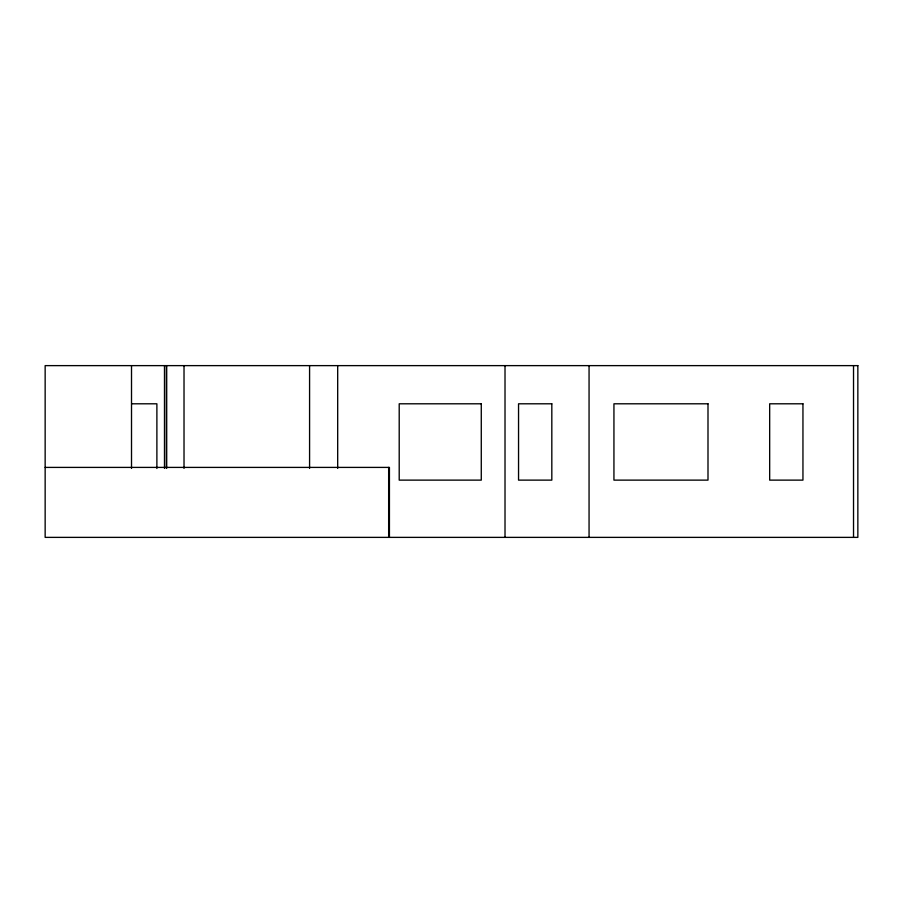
<?xml version="1.0" encoding="UTF-8"?>
<svg xmlns="http://www.w3.org/2000/svg" width="903" height="903" viewBox="0 0 903 903"><rect width="100%" height="100%" fill="white"/><g stroke="black" fill="none" stroke-linecap="round" stroke-linejoin="round"><path stroke-width="1.35" d="M131.601 403.799L156.885 403.799L156.885 468.476M45.15 467.404L389.43 467.404L389.43 537.375M853.527 365.625L853.527 537.375M589.061 365.625L589.061 537.375M505.014 365.625L505.014 537.375M388.651 467.404L388.651 537.375M337.688 365.625L337.688 468.397M309.582 365.625L309.582 468.397M184.02 365.625L184.02 468.397M164.493 365.625L164.493 468.397M131.511 365.625L131.511 468.397M166.513 365.625L166.513 468.397L166.513 365.625M857.85 365.625L45.15 365.625L45.15 537.375L857.85 537.375L857.85 365.625M481.276 403.799L399.205 403.799L399.205 480.125L481.276 480.125L481.276 403.799M551.823 403.799L518.548 403.799L518.548 480.125L551.823 480.125L551.823 403.799M707.997 403.799L613.938 403.799L613.938 480.125L707.997 480.125L707.997 403.799M802.948 403.799L769.672 403.799L769.672 480.125L802.948 480.125L802.948 403.799"/></g></svg>
